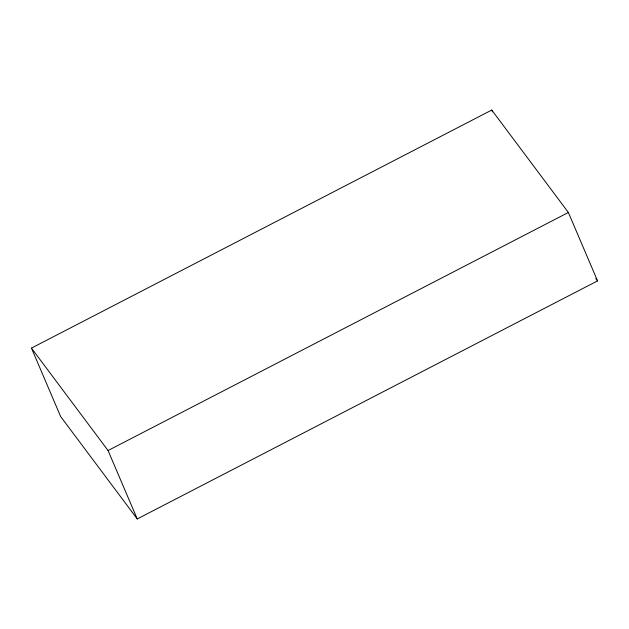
<?xml version="1.0" encoding="UTF-8"?>
<svg xmlns="http://www.w3.org/2000/svg" width="629" height="629" viewBox="0 0 629 629"><rect width="100%" height="100%" fill="white"/><g stroke="black" fill="none" stroke-linecap="round" stroke-linejoin="round"><path stroke-width="0.94" d="M31.45 348.104L491.752 110.051L568.364 212.476L597.55 280.896L137.248 518.949L60.636 416.524L31.45 348.104L108.062 450.529L137.248 518.949M108.062 450.529L568.364 212.476M595.797 278.553L597.55 280.896M491.752 110.051L492.523 111.852"/></g></svg>
